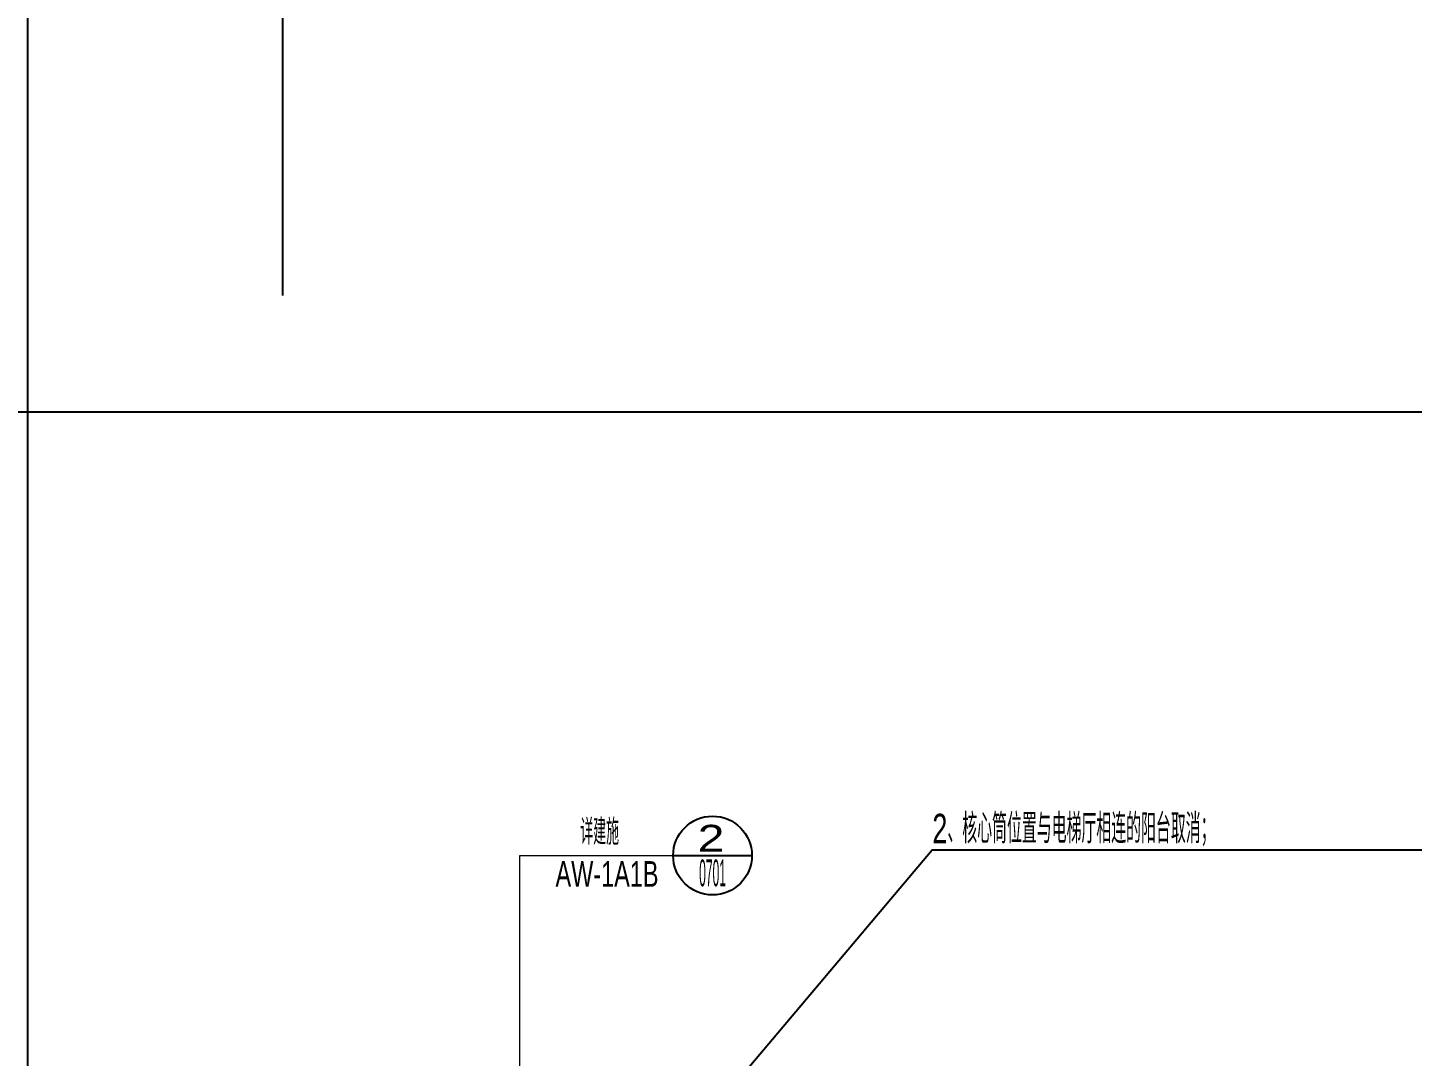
# Model space of a CAD drawing. Header units: millimetres. Extents: x 285006 to 3037698, y -2820855 to 192241.
# Drawn here: x 822925 to 844006, y -2786980 to -2771320 of the extents above; entities that cross this region are included whole.
import ezdxf
from ezdxf.enums import TextEntityAlignment as Align
from ezdxf.xclip import XClip

# ---------------------------------------------------------------- set-up
doc = ezdxf.new("R2010")
doc.units = ezdxf.units.MM
doc.header["$XCLIPFRAME"] = 2
doc.layers.add('20230731变更修改', color=41, linetype='Continuous')
doc.layers.add('索引-1A1B-6F1$0$PUB_SYMB_TEXT', color=7, linetype='Continuous')
for name, color, linetype, lineweight in [('索引-1A1B-6F1$0$A-ANNO-BREA', 13, 'Continuous', 18), ('索引-1A1B-6F1$0$A-ANNO-SYMB', 4, 'Continuous', 25), ('索引-1A1B-6F1$0$A-ANNO-TEXT', 7, 'Continuous', 25)]:
    doc.layers.add(name, color=color, linetype=linetype, lineweight=lineweight)
doc.styles.add('IDEN-1B-5F$0$HYGB2014', font='hygbsz.shx', dxfattribs={"width": 0.7, "bigfont": 'hygbhz.shx'})
doc.styles.add('索引-1A1B-6F1$0$COMP', font='COMPLEX.shx', dxfattribs={"bigfont": 'hztxt'})
doc.styles.add('索引-1A1B-6F1$0$HYGB2014', font='hygbsz.shx', dxfattribs={"width": 0.7, "bigfont": 'hygbhz.shx'})

# ---------------------------------------------------------------- blocks, each defined once
blk = doc.blocks.new('索引-1A1B-6F1$0$_index')
blk.add_line((-0.5, 0), (0.5, 0))
blk.add_circle((0, 0), 0.5)
at = {"layer": '索引-1A1B-6F1$0$PUB_SYMB_TEXT', "style": '索引-1A1B-6F1$0$COMP'}
for tag, width, p, p2 in [('1', 2.333333, (-0.17, 0.05), (0.17, 0.05)), ('-', 1.166667, (-0.17, -0.39), (0.17, -0.39))]:
    blk.add_attdef(tag, text='', height=0.34, dxfattribs=dict(at, width=width)).set_placement(p, p2, align=Align.FIT)
blk = doc.blocks.new('索引-1A1B-6F1')
at = {"layer": '索引-1A1B-6F1$0$A-ANNO-BREA'}
for p, q in [((98356848, 18775221), (98359182, 18775221)), ((98356848, 18765674), (98356848, 18775221))]:
    blk.add_line(p, q, dxfattribs=at)
at = {"layer": '索引-1A1B-6F1$0$A-ANNO-SYMB', "lineweight": -3}
ref = blk.add_blockref('索引-1A1B-6F1$0$_index', (98359782, 18775221), dxfattribs=dict(at, xscale=1200, yscale=1200, zscale=1200))
ref.add_attrib('1', '2', dxfattribs={"layer": '索引-1A1B-6F1$0$A-ANNO-TEXT', "height": 408, "style": '索引-1A1B-6F1$0$HYGB2014', "width": 1.5}).set_placement((98359555, 18775281), (98359963, 18775281), align=Align.FIT)
ref.add_attrib('-', '0701', dxfattribs={"layer": '索引-1A1B-6F1$0$A-ANNO-TEXT', "height": 408, "style": '索引-1A1B-6F1$0$HYGB2014', "width": 0.323077}).set_placement((98359578, 18774753), (98359986, 18774753), align=Align.FIT)
at = {"layer": '索引-1A1B-6F1$0$A-ANNO-TEXT', "style": '索引-1A1B-6F1$0$HYGB2014', "width": 0.7}
for s, p in [('详建施', (98358358, 18775269)), ('AW-1A1B', (98358959, 18774630))]:
    blk.add_text(s, height=390, dxfattribs=at).set_placement(p, align=Align.BOTTOM_RIGHT)

msp = doc.modelspace()

# ---------------------------------------------------------------- linework, layer by layer
at = {"elevation": 0}
msp.add_lwpolyline([(826805.9, -2737598.3), (826805.9, -2751422.9), (831141.9, -2752590.5), (823775.2, -2754481.9), (826805.9, -2754481.9), (826805.9, -2775397.4)], dxfattribs=at)
at = {"layer": '20230731变更修改'}
msp.add_lwpolyline([(830933.3, -2790669.6), (836698.5, -2783837.8), (844533.1, -2783837.8)], dxfattribs=at)
at = {"layer": 'Defpoints', "elevation": 0}
msp.add_lwpolyline([(822925.4, -2734799.3), (883628.3, -2734799.3), (883628.3, -2792478.4), (822925.4, -2792478.4)], close=True, dxfattribs=at)

# ---------------------------------------------------------------- block references
ref = msp.add_blockref('索引-1A1B-6F1', (-97526429.4, -21559144.4))
XClip(ref).set_block_clipping_path([(98319735.0140507817, 18739922.1058121212), (98398410.0140506476, 18781972.1058121212)])

# ---------------------------------------------------------------- texts
at = {"layer": '20230731变更修改', "style": 'IDEN-1B-5F$0$HYGB2014', "width": 0.7}
msp.add_text('2、核心筒位置与电梯厅相连的阳台取消；', height=450, dxfattribs=at).set_placement((836698.5, -2783737.8))

doc.saveas('drawing.dxf')
